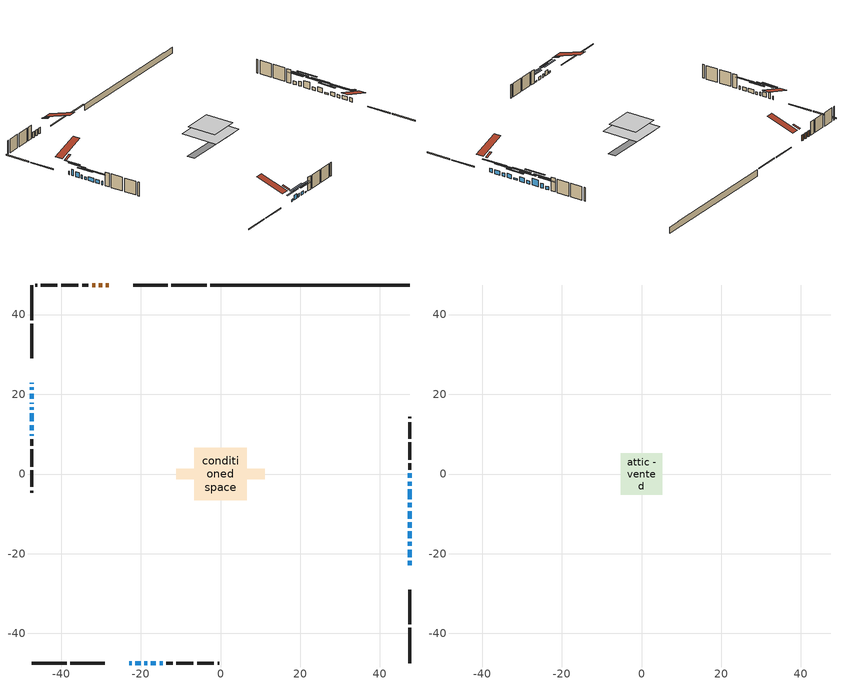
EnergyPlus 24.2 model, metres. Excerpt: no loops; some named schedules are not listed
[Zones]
conditioned space
 floor outside (Floor1 construction): -2,-2 -2,2 2,2 2,-2 z0.61
 floor adiabatic (AdiabaticFloorConstruction): -6.6,-6.6 -6.6,6.6 6.6,6.6 6.6,-6.6 z3.05
 floor foundation (Slab1 construction): -11.13,-1.37 -11.13,1.37 11.13,1.37 11.13,-1.37 z-1.68
 wall outside (RimJoist1 construction): -3.5,47.42 -12.33,47.42 / -47.42,-47.42 -38.58,-47.42 / -47.42,47.42 -47.42,38.58 / 47.42,-47.42 47.42,-38.58 z0.61:0.91
 wall outside (RimJoist2 construction): -13.26,47.42 -21.89,47.42 / -37.65,-47.42 -29.03,-47.42 / -47.42,37.65 -47.42,29.03 / 47.42,-37.65 47.42,-29.03 z0.61:0.91
 wall outside (AdiabaticWallConstruction 1): -27.98,47.42 -28.79,47.42 / -29.72,47.42 -30.53,47.42 / -31.45,47.42 -32.22,47.42 z0.61:2.64
 wall outside (AdiabaticWallConstruction): -47.42,22.94 -47.42,22.7 / -47.42,17.93 -47.42,17.65 / -47.42,10.02 -47.42,9.62 z0.61:1.83; -47.42,21.77 -47.42,21.11 z0.61:2.74; -47.42,20.18 -47.42,18.86 z0.61:2.29; -22.94,-47.42 -22.27,-47.42 z0.61:1.27; -21.35,-47.42 -20.03,-47.42 / 47.42,-11.23 47.42,-9.3 / 47.42,-2.91 47.42,-1.89 z0.61:2.24; 47.42,-22.94 47.42,-21.82 / 47.42,-20.89 47.42,-18.96 / 47.42,-16.09 47.42,-14.41 z0.61:1.98; 47.42,-18.03 47.42,-17.01 / -19.1,-47.42 -18.44,-47.42 / -17.51,-47.42 -16.19,-47.42 / 47.42,-8.38 47.42,-7.25 / 47.42,-0.96 47.42,0.16 z0.61:1.73; -47.42,16.72 -47.42,16.11 z0.61:1.53; -47.42,15.18 -47.42,13.2 / -47.42,12.27 -47.42,10.95 z0.61:1.93; 47.42,-13.48 47.42,-12.16 z0.61:1.12; -15.26,-47.42 -14.55,-47.42 z0.61:0.92; 47.42,-6.33 47.42,-3.84 z0.61:3
 wall outside (Wall1 construction): -33.15,47.42 -34.73,47.42 / -13.62,-47.42 -12.03,-47.42 / -47.42,8.69 -47.42,7.11 / 47.42,1.08 47.42,2.67 z0.61:5.49
 wall outside (Wall2 construction): -35.66,47.42 -39.97,47.42 / -11.11,-47.42 -6.8,-47.42 / -47.42,6.18 -47.42,1.87 / 47.42,3.6 47.42,7.91 z0.61:5.49
 wall outside (Wall3 construction): -40.9,47.42 -45.1,47.42 / -5.87,-47.42 -1.67,-47.42 / -47.42,0.94 -47.42,-3.26 / 47.42,8.83 47.42,13.04 z0.61:5.49
 wall outside (Wall4 construction): -46.03,47.42 -46.49,47.42 / -0.74,-47.42 -0.28,-47.42 / -47.42,-4.19 -47.42,-4.65 / 47.42,13.97 47.42,14.42 z0.61:5.49
 wall foundation (FoundationWall1 construction): -2.57,47.42,-1.68 -2.57,47.42,0.61 42.42,47.42,0.61 42.42,47.42,0.43 47.42,47.42,0.43 47.42,47.42,-1.68
 window (WindowConstruction 18): -47.42,22.94 -47.42,22.7 z0.61:1.83
 window (WindowConstruction 5): -47.42,21.77 -47.42,21.11 z0.61:2.74
 window (WindowConstruction 6): -47.42,20.18 -47.42,18.86 z0.61:2.29
 window (WindowConstruction 7): -22.94,-47.42 -22.28,-47.42 z0.61:1.27
 window (WindowConstruction 8): -21.35,-47.42 -20.03,-47.42 z0.61:2.23
 window (WindowConstruction 9): 47.42,-22.94 47.42,-21.82 z0.61:1.98
 window (WindowConstruction 10): 47.42,-20.89 47.42,-18.96 z0.61:1.98
 window (WindowConstruction 11): 47.42,-18.03 47.42,-17.01 z0.61:1.73
 window (WindowConstruction 19): -47.42,17.93 -47.42,17.65 z0.61:1.83
 window (WindowConstruction 12): 47.42,-16.08 47.42,-14.41 z0.61:1.98
 window (WindowConstruction 13): -47.42,16.72 -47.42,16.11 z0.61:1.52
 window (WindowConstruction 14): -47.42,15.18 -47.42,13.2 z0.61:1.93
 window (WindowConstruction 15): -47.42,12.27 -47.42,10.95 z0.61:1.93
 window (WindowConstruction 16): -19.1,-47.42 -18.44,-47.42 z0.61:1.73
 window (WindowConstruction 17): -17.51,-47.42 -16.19,-47.42 z0.61:1.73
 window (WindowConstruction 21): 47.42,-13.48 47.42,-12.16 z0.61:1.12
 window (WindowConstruction 20): -47.42,10.02 -47.42,9.62 z0.61:1.83
 window (WindowConstruction 22): -15.26,-47.42 -14.55,-47.42 z0.61:0.91
 window (WindowConstruction): 47.42,-11.23 47.42,-9.3 z0.61:2.23
 window (WindowConstruction 1): 47.42,-8.37 47.42,-7.26 z0.61:1.73
 window (WindowConstruction 2): 47.42,-6.33 47.42,-3.84 z0.61:3
 window (WindowConstruction 3): 47.42,-2.91 47.42,-1.89 z0.61:2.23
 window (WindowConstruction 4): 47.42,-0.96 47.42,0.16 z0.61:1.73
 door (Door): -27.98,47.42 -28.79,47.42 z0.61:2.64
 door (Door 1): -29.72,47.42 -30.53,47.42 z0.61:2.64
 door (Door 2): -31.46,47.42 -32.22,47.42 z0.61:2.64
 ceiling adiabatic (AdiabaticFloorConstruction): 6.6,-6.6 6.6,6.6 -6.6,6.6 -6.6,-6.6 z3.05
 roof outside (Roof2 construction): -27.05,47.42,5.49 -27.05,44.9,6.32 -26.39,44.9,6.32 -26.39,47.42,5.49; -23.87,-47.42,5.49 -23.87,-44.9,6.32 -24.53,-44.9,6.32 -24.53,-47.42,5.49; -47.42,23.87,5.49 -44.9,23.87,6.32 -44.9,24.53,6.32 -47.42,24.53,5.49; 47.42,-23.87,5.49 44.9,-23.87,6.32 44.9,-24.53,6.32 47.42,-24.53,5.49
attic - vented
 floor to conditioned space (Floor2 construction Reversed): -5.15,-5.15 -5.15,5.15 5.15,5.15 5.15,-5.15 z5.49
 roof outside (Roof1 construction): -25.46,47.42,5.49 -25.46,37.39,8.83 -22.82,37.39,8.83 -22.82,47.42,5.49; -25.46,-47.42,5.49 -25.46,-37.39,8.83 -28.1,-37.39,8.83 -28.1,-47.42,5.49; -47.42,25.46,5.49 -37.39,25.46,8.83 -37.39,28.1,8.83 -47.42,28.1,5.49; 47.42,-25.46,5.49 37.39,-25.46,8.83 37.39,-28.1,8.83 47.42,-28.1,5.49
shading: -47.42,18.47 -47.42,24.41 -47.83,24.41 -47.83,18.47 z5.38; -47.42,16.22 -47.42,22.82 -47.83,22.82 -47.83,16.22 z4.93; -19.64,-47.42 -25.58,-47.42 -25.58,-47.83 -19.64,-47.83 z3.91; -17.39,-47.42 -23.99,-47.42 -23.99,-47.83 -17.39,-47.83 z4.87; 47.42,-19.18 47.42,-25.58 47.83,-25.58 47.83,-19.18 z4.62; 47.42,-16.32 47.42,-23.53 47.83,-23.53 47.83,-16.32 z4.62; 47.42,-14.37 47.42,-20.67 47.83,-20.67 47.83,-14.37 z4.37; 47.42,-11.77 47.42,-18.72 47.83,-18.72 47.83,-11.77 z4.62; -47.42,13.47 -47.42,19.36 -47.83,19.36 -47.83,13.47 z4.16; -47.42,10.56 -47.42,17.82 -47.83,17.82 -47.83,10.56 z4.57; -47.42,8.31 -47.42,14.91 -47.83,14.91 -47.83,8.31 z4.57; -15.8,-47.42 -21.74,-47.42 -21.74,-47.83 -15.8,-47.83 z4.37; -13.55,-47.42 -20.15,-47.42 -20.15,-47.83 -13.55,-47.83 z4.37; 47.42,-9.52 47.42,-16.12 47.83,-16.12 47.83,-9.52 z3.76; -11.91,-47.42 -17.9,-47.42 -17.9,-47.83 -11.91,-47.83 z3.55; 47.42,-6.66 47.42,-13.87 47.83,-13.87 47.83,-6.66 z4.87; 47.42,-4.62 47.42,-11.01 47.83,-11.01 47.83,-4.62 z4.37; 47.42,-1.2 47.42,-8.97 47.83,-8.97 47.83,-1.2 z5.64; 47.42,0.75 47.42,-5.55 47.83,-5.55 47.83,0.75 z4.87; 47.42,2.8 47.42,-3.6 47.83,-3.6 47.83,2.8 z4.37
[Building]
Building 1: Terrain=Suburbs
[Site:Location]
Toronto City Centre_ON: Latitude {deg}=43.63; Longitude {deg}=-79.39; Time Zone {hr}=-5; Elevation {m}=77; Keep Site Location Information=Yes
[Site:GroundTemperature:Shallow]
5.01852, 3.26908, 3.12898, 3.95918, 7.29196, 10.6092, 13.4851, 15.3069, 15.4617, 13.9799, 11.1774, 7.9619
[Site:WaterMainsTemperature]
Calculation Method=Schedule; Temperature Schedule=mains temperature schedule
[Material] Roughness=Rough; Thermal Absorptance=0.9
Name | Thickness {m} | Conductivity {W/m-K} | Density {kg/m3} | Specific Heat {J/kg-K} | Solar Absorptance | Visible Absorptance
asphalt or fiberglass shingles | 0.00635 | 0.162714 | 1121.4 | 1465.45 | 0.4 | 0.4
ceiling loosefill ins | 0.169333 | 0.0480833 | 16.02 | 1046.75 | 0.7 | 0.7
ceiling stud and cavity | 0.1397 | 0.0966348 | 65.682 | 1177.47 | 0.7 | 0.7
concrete 4.0 in. | 0.1016 | 1.803125 | 2242.8 | 837.4 | 0.7 | 0.7
concrete 8.0 in. | 0.2032 | 1.803125 | 2242.8 | 837.4 | 0.7 | 0.7
door material | 0.04445 | 0.053851 | 512.64 | 1214.23 | 0.7 | 0.7
door material 1 | 0.04445 | 0.188738 | 512.64 | 1214.23 | 0.7 | 0.7
exterior vertical ins | 0.0439575 | 0.029427 | 32.04 | 1214.23 | 0.7 | 0.7
floor covering | 0.0127 | 0.0433444 | 54.468 | 1339.84 | 0.6 | 0.6
floor rigid ins; roof rigid ins | 0.103632 | 0.029427 | 32.04 | 1214.23 | 0.7 | 0.7
floor rigid ins 1; wall rigid ins 1 | 0.512978 | 0.029427 | 32.04 | 1214.23 | 0.7 | 0.7
floor stud and cavity | 0.1397 | 0.209778 | 92.3553 | 1139.71 | 0.7 | 0.7
floor stud and cavity 1 | 0.1397 | 1.75129 | 37.0049 | 1207.88 | 0.7 | 0.7
furniture material conditioned space 1 | 0.1524 | 0.115458 | 640.8 | 1214.23 | 0.6 | 0.6
gypsum board | 0.0127 | 0.160291 | 801 | 837.4 | 0.6 | 0.6
gypsum board 1 | 0.0127 | 0.160291 | 801 | 837.4 | 0.7 | 0.7
osb sheathing 0.5 in. | 0.0127 | 0.115458 | 512.64 | 1214.23 | 0.7 | 0.7
osb sheathing 0.75 in. | 0.01905 | 0.115458 | 512.64 | 1214.23 | 0.7 | 0.7
osb sheathing 2.0 in. | 0.0508 | 0.115458 | 512.64 | 1214.23 | 0.7 | 0.7
rim joist rigid ins; wall rigid ins | 0.051816 | 0.029427 | 32.04 | 1214.23 | 0.7 | 0.7
rim joist stud and cavity | 0.0508 | 0.0413573 | 125.044 | 1163.47 | 0.6 | 0.6
rim joist stud and cavity 1 | 0.0508 | 0.0386947 | 125.044 | 1163.47 | 0.6 | 0.6
roof stud and cavity | 0.2032 | 0.214584 | 78.34581 | 1123.46 | 0.7 | 0.7
wall stud and cavity | 0.1397 | 0.106638 | 139.0536 | 1170.24 | 0.7 | 0.7
wall stud and cavity 1 | 0.1397 | 0.159958 | 139.0536 | 1170.24 | 0.7 | 0.7
wall stud and cavity 2 | 0.1397 | 0.162914 | 139.0536 | 1170.24 | 0.7 | 0.7
wall stud and cavity 3 | 0.1397 | 0.390845 | 139.0536 | 1170.24 | 0.7 | 0.7
wall stud and cavity 4 | 0.0889 | 0.380278 | 52.3479 | 1209.89 | 0.7 | 0.7
wall stud and cavity 5 | 0.0889 | 0.391764 | 83.0341 | 1211.67 | 0.7 | 0.7
wood siding | 0.0254 | 0.102417 | 544.68 | 1172.36 | 0.4 | 0.4
wood siding 1; wood siding 2; wood siding 3 | 0.0254 | 0.102417 | 544.68 | 1172.36 | 0.7 | 0.7
[WindowMaterial:SimpleGlazingSystem]
Name | U-Factor {W/m2-K} | Solar Heat Gain Coefficient
WindowMaterial | 2.93609 | 0.65
WindowMaterial 1 | 2.91111 | 0.59
WindowMaterial 10 | 2.93155 | 0.64
WindowMaterial 11 | 2.88499 | 0.6
WindowMaterial 12 | 2.89692 | 0.62
WindowMaterial 13 | 2.87534 | 0.5
WindowMaterial 14 | 2.93098 | 0.64
WindowMaterial 15 | 2.921331 | 0.61
WindowMaterial 16 | 2.90032 | 0.62
WindowMaterial 17 | 2.91622 | 0.6
WindowMaterial 18 | 2.68967 | 0.49
WindowMaterial 19 | 2.68797 | 0.47
WindowMaterial 2 | 3.077476 | 0.63
WindowMaterial 20 | 2.60961 | 0.56
WindowMaterial 21 | 3.13369 | 0.39
WindowMaterial 22 | 3.11495 | 0.31
WindowMaterial 3 | 2.89408 | 0.61
WindowMaterial 4 | 2.89067 | 0.61
WindowMaterial 5 | 2.90373 | 0.57
WindowMaterial 6 | 2.898619 | 0.56
WindowMaterial 7 | 2.864551 | 0.48
WindowMaterial 8 | 2.92644 | 0.63
WindowMaterial 9 | 2.91679 | 0.6
[Construction]
AdiabaticFloorConstruction: floor stud and cavity 1, floor rigid ins 1, osb sheathing 0.75 in., floor covering
AdiabaticWallConstruction: wood siding 2, wall rigid ins 1, wall stud and cavity 4, gypsum board
AdiabaticWallConstruction 1: wood siding 3, wall rigid ins 1, wall stud and cavity 4, gypsum board
Door; Door 2: door material
Door 1: door material 1
Floor1 construction: floor stud and cavity, floor rigid ins, osb sheathing 0.75 in., floor covering
Floor2 construction Reversed: gypsum board, ceiling stud and cavity, ceiling loosefill ins
FoundationWall1 construction: concrete 8.0 in., gypsum board 1
furniture construction conditioned space 1: furniture material conditioned space 1
PartitionWallConstruction: gypsum board, wall stud and cavity 5, gypsum board
RimJoist1 construction: wood siding 1, rim joist rigid ins, osb sheathing 2.0 in., rim joist stud and cavity
RimJoist2 construction: wood siding 1, osb sheathing 2.0 in., rim joist stud and cavity 1
Roof1 construction: asphalt or fiberglass shingles
Roof2 construction: asphalt or fiberglass shingles, roof rigid ins, osb sheathing 0.75 in., roof stud and cavity, gypsum board
Slab1 construction: concrete 4.0 in.
Wall1 construction: wood siding, wall rigid ins, osb sheathing 0.5 in., wall stud and cavity, gypsum board
Wall2 construction: wood siding, wall rigid ins, osb sheathing 0.5 in., wall stud and cavity 1, gypsum board
Wall3 construction: wood siding, wall rigid ins, osb sheathing 0.5 in., wall stud and cavity 2, gypsum board
Wall4 construction: wood siding, wall rigid ins, osb sheathing 0.5 in., wall stud and cavity 3, gypsum board
WindowConstruction: WindowMaterial
WindowConstruction 1: WindowMaterial 1
WindowConstruction 10: WindowMaterial 10
WindowConstruction 11: WindowMaterial 11
WindowConstruction 12: WindowMaterial 12
WindowConstruction 13: WindowMaterial 13
WindowConstruction 14: WindowMaterial 14
WindowConstruction 15: WindowMaterial 15
WindowConstruction 16: WindowMaterial 16
WindowConstruction 17: WindowMaterial 17
WindowConstruction 18: WindowMaterial 18
WindowConstruction 19: WindowMaterial 19
WindowConstruction 2: WindowMaterial 2
WindowConstruction 20: WindowMaterial 20
WindowConstruction 21: WindowMaterial 21
WindowConstruction 22: WindowMaterial 22
WindowConstruction 3: WindowMaterial 3
WindowConstruction 4: WindowMaterial 4
WindowConstruction 5: WindowMaterial 5
WindowConstruction 6: WindowMaterial 6
WindowConstruction 7: WindowMaterial 7
WindowConstruction 8: WindowMaterial 8
WindowConstruction 9: WindowMaterial 9
[Zone] Multiplier=1; Part of Total Floor Area=Yes
Name | Volume {m3}
attic - vented | 57.4453
conditioned space | 623.5
[Space]
Name | Zone | Volume {m3}
attic - vented 1 | attic - vented | 57.4453
conditioned space 1 | conditioned space | 623.5
[ZoneInfiltration:EffectiveLeakageArea]
infil attic - vented 1: Zone or Space=attic - vented 1; Schedule=Always On Discrete; Effective Air Leakage Area {cm2}=4459.37; Stack Coefficient=0.000232344; Wind Coefficient=1.02988e-05
[ZoneMixing]
whole house fan mix: Zone or Space=attic - vented; Schedule=Always On Continuous; Design Flow Rate Calculation Method=Flow/Zone; Design Flow Rate {m3/s}=0; Source Zone or Space=conditioned space
[SurfaceProperty:ExposedFoundationPerimeter]
Slab1: Exposed Perimeter Calculation Method=TotalExposedPerimeter; Total Exposed Perimeter {m}=49.987
[InternalMass] Zone or ZoneList=conditioned space; Space or SpaceList=conditioned space 1
Name | Construction | Surface Area {m2}
furniture mass conditioned space 1 | furniture construction conditioned space 1 | 100.404
partition wall mass | PartitionWallConstruction | 251.01
[Lights]
interior lighting: Zone or ZoneList or Space or SpaceList=conditioned space 1; Schedule=interior lighting schedule; Design Level Calculation Method=LightingLevel; Lighting Level {W}=343.2; Return Air Fraction=0; Fraction Radiant=0.6; Fraction Visible=0.2; Fraction Replaceable=1
[People]
occupants: Zone or ZoneList or Space or SpaceList=conditioned space 1; Number of People Schedule=occupants schedule; Number of People Calculation Method=People; Number of People=3; Fraction Radiant=0.314171; Sensible Heat Fraction=0.56303; Activity Level Schedule=occupants activity schedule; Carbon Dioxide Generation Rate {m3/s-W}=0; Enable ASHRAE 55 Comfort Warnings=No; Mean Radiant Temperature Calculation Type=EnclosureAveraged
[ElectricEquipment] Zone or ZoneList or Space or SpaceList=conditioned space 1; Design Level Calculation Method=EquipmentLevel
Name | Schedule | Design Level {W} | Fraction Latent | Fraction Radiant | Fraction Lost
clothes dryer | clothes dryer schedule | 140.772 | 0.015 | 0.081 | 0.85
clothes washer | clothes washer schedule | 32.1985 | 0.03 | 0.162 | 0.7
cooking range | cooking range schedule | 215.147 | 0.08 | 0.432 | 0.2
dishwasher | dishwasher schedule | 66.8632 | 0.3 | 0.18 | 0.4
fridge | fridge schedule | 72.9452 | 0 | 0.6 | 0
mech vent bath fan 0 | mech vent bath fan 0 schedule | 50.2 | 0 | 0 | 1
mech vent bath fan 1 | mech vent bath fan 1 schedule | 50.2 | 0 | 0 | 1
mech vent house fan | mech vent house fan schedule | 0 | 0 | 0 | 1
mech vent house fan cfis | mech vent house fan cfis schedule | 0 | 0 | 0 | 0
mech vent range fan 0 | mech vent range fan 0 schedule | 57 | 0 | 0 | 1
misc plug loads | misc plug loads schedule | 494.7 | 0.045 | 0.513 | 0.1
whole house fan | Always On Discrete | 0 | 0 | 0 | 1
[OtherEquipment] Zone or ZoneList or Space or SpaceList=conditioned space 1; Design Level Calculation Method=EquipmentLevel
Name | Fuel Type | Schedule | Design Level {W} | Fraction Latent | Fraction Radiant | Fraction Lost
clothes dryer 1 | Electricity | clothes dryer schedule | 0 | 0.015 | 0.081 | 0.85
cooking range 1 | Electricity | cooking range schedule | 0 | 0.08 | 0.432 | 0.2
general water use latent | None | general water use schedule | 62.594 | 1 | 0 | 0
general water use sensible | None | general water use schedule | -61.6891 | 0 | 0.6 | 0
mech vent house fan latent load | None | Always On Discrete | 0 | 1 | 0 | 0
mech vent house fan sensible load | None | Always On Discrete | 0 | 0 | 0 | 0
water heater energy adjustment1 | NaturalGas | Always On Discrete | 0.01 | 0 | 0 | 1
[ZoneInfiltration:DesignFlowRate] Zone or ZoneList or Space or SpaceList=conditioned space 1; Schedule=Always On Discrete; Design Flow Rate Calculation Method=Flow/Zone; Design Flow Rate {m3/s}=0
infil flow; natural vent flow; whole house fan flow
[Foundation:Kiva]
Foundation Kiva 1: Initial Indoor Air Temperature {C}=18; Wall Height Above Grade {m}=0.609996; Wall Depth Below Slab {m}=0.2032; Custom Block Material Name 1=exterior vertical ins; Custom Block Depth 1 {m}=2.28999; Custom Block X Position 1 {m}=0.2159; Custom Block Z Position 1 {m}=0
[Foundation:Kiva:Settings]
Soil Conductivity {W/m-K}=0.849921; Soil Density {kg/m3}=1842.3; Soil Specific Heat {J/kg-K}=418.7; Ground Solar Absorptivity=0.9; Ground Thermal Absorptivity=0.9; Ground Surface Roughness {m}=0.03; Far-Field Width {m}=40; Deep-Ground Boundary Condition=ZeroFlux; Deep-Ground Depth {m}=40; Minimum Cell Dimension {m}=0.2; Maximum Cell Growth Coefficient=3; Simulation Timestep=Timestep
[Exterior:Lights]
exterior lighting: Schedule=exterior lighting schedule; Design Level {W}=75.6
[Schedule:Constant]
Name | Hourly Value
Always On Continuous; mech vent house fan schedule; mech vent house fan cfis schedule; Always On Discrete | 1
occupants activity schedule | 117.228
fridge schedule | 0
[Schedule:Week:Daily]
interior lighting schedule Week Rule - Jan1-Jan27: interior lighting schedule day, interior lighting schedule day, interior lighting schedule day, interior lighting schedule day, interior lighting schedule day, interior lighting schedule day, interior lighting schedule day, interior lighting schedule default day, interior lighting schedule default day, interior lighting schedule default day, interior lighting schedule default day, interior lighting schedule default day
interior lighting schedule Week Rule - Jan28-Feb3: interior lighting schedule day, interior lighting schedule day, interior lighting schedule day, interior lighting schedule day, interior lighting schedule day 1, interior lighting schedule day 1, interior lighting schedule day 1, interior lighting schedule default day, interior lighting schedule default day, interior lighting schedule default day, interior lighting schedule default day, interior lighting schedule default day
interior lighting schedule Week Rule - Feb4-Feb24: interior lighting schedule day 1, interior lighting schedule day 1, interior lighting schedule day 1, interior lighting schedule day 1, interior lighting schedule day 1, interior lighting schedule day 1, interior lighting schedule day 1, interior lighting schedule default day, interior lighting schedule default day, interior lighting schedule default day, interior lighting schedule default day, interior lighting schedule default day
interior lighting schedule Week Rule - Feb25-Mar3: interior lighting schedule day 1, interior lighting schedule day 1, interior lighting schedule day 1, interior lighting schedule day 1, interior lighting schedule day 2, interior lighting schedule day 2, interior lighting schedule day 2, interior lighting schedule default day, interior lighting schedule default day, interior lighting schedule default day, interior lighting schedule default day, interior lighting schedule default day
interior lighting schedule Week Rule - Mar4-Mar31: interior lighting schedule day 2, interior lighting schedule day 2, interior lighting schedule day 2, interior lighting schedule day 2, interior lighting schedule day 2, interior lighting schedule day 2, interior lighting schedule day 2, interior lighting schedule default day, interior lighting schedule default day, interior lighting schedule default day, interior lighting schedule default day, interior lighting schedule default day
interior lighting schedule Week Rule - Apr1-Apr28: interior lighting schedule day 3, interior lighting schedule day 3, interior lighting schedule day 3, interior lighting schedule day 3, interior lighting schedule day 3, interior lighting schedule day 3, interior lighting schedule day 3, interior lighting schedule default day, interior lighting schedule default day, interior lighting schedule default day, interior lighting schedule default day, interior lighting schedule default day
interior lighting schedule Week Rule - Apr29-May5: interior lighting schedule day 3, interior lighting schedule day 3, interior lighting schedule day 4, interior lighting schedule day 4, interior lighting schedule day 4, interior lighting schedule day 4, interior lighting schedule day 4, interior lighting schedule default day, interior lighting schedule default day, interior lighting schedule default day, interior lighting schedule default day, interior lighting schedule default day
interior lighting schedule Week Rule - May6-May26: interior lighting schedule day 4, interior lighting schedule day 4, interior lighting schedule day 4, interior lighting schedule day 4, interior lighting schedule day 4, interior lighting schedule day 4, interior lighting schedule day 4, interior lighting schedule default day, interior lighting schedule default day, interior lighting schedule default day, interior lighting schedule default day, interior lighting schedule default day
interior lighting schedule Week Rule - May27-Jun2: interior lighting schedule day 4, interior lighting schedule day 4, interior lighting schedule day 4, interior lighting schedule day 4, interior lighting schedule day 4, interior lighting schedule day 5, interior lighting schedule day 5, interior lighting schedule default day, interior lighting schedule default day, interior lighting schedule default day, interior lighting schedule default day, interior lighting schedule default day
interior lighting schedule Week Rule - Jun3-Jun30: interior lighting schedule day 5, interior lighting schedule day 5, interior lighting schedule day 5, interior lighting schedule day 5, interior lighting schedule day 5, interior lighting schedule day 5, interior lighting schedule day 5, interior lighting schedule default day, interior lighting schedule default day, interior lighting schedule default day, interior lighting schedule default day, interior lighting schedule default day
interior lighting schedule Week Rule - Jul1-Jul28: interior lighting schedule day 6, interior lighting schedule day 6, interior lighting schedule day 6, interior lighting schedule day 6, interior lighting schedule day 6, interior lighting schedule day 6, interior lighting schedule day 6, interior lighting schedule default day, interior lighting schedule default day, interior lighting schedule default day, interior lighting schedule default day, interior lighting schedule default day
interior lighting schedule Week Rule - Jul29-Aug4: interior lighting schedule day 6, interior lighting schedule day 6, interior lighting schedule day 6, interior lighting schedule day 7, interior lighting schedule day 7, interior lighting schedule day 7, interior lighting schedule day 7, interior lighting schedule default day, interior lighting schedule default day, interior lighting schedule default day, interior lighting schedule default day, interior lighting schedule default day
interior lighting schedule Week Rule - Aug5-Aug25: interior lighting schedule day 7, interior lighting schedule day 7, interior lighting schedule day 7, interior lighting schedule day 7, interior lighting schedule day 7, interior lighting schedule day 7, interior lighting schedule day 7, interior lighting schedule default day, interior lighting schedule default day, interior lighting schedule default day, interior lighting schedule default day, interior lighting schedule default day
interior lighting schedule Week Rule - Aug26-Sep1: interior lighting schedule day 7, interior lighting schedule day 7, interior lighting schedule day 7, interior lighting schedule day 7, interior lighting schedule day 7, interior lighting schedule day 7, interior lighting schedule day 8, interior lighting schedule default day, interior lighting schedule default day, interior lighting schedule default day, interior lighting schedule default day, interior lighting schedule default day
interior lighting schedule Week Rule - Sep2-Sep29: interior lighting schedule day 8, interior lighting schedule day 8, interior lighting schedule day 8, interior lighting schedule day 8, interior lighting schedule day 8, interior lighting schedule day 8, interior lighting schedule day 8, interior lighting schedule default day, interior lighting schedule default day, interior lighting schedule default day, interior lighting schedule default day, interior lighting schedule default day
interior lighting schedule Week Rule - Sep30-Oct6: interior lighting schedule day 8, interior lighting schedule day 9, interior lighting schedule day 9, interior lighting schedule day 9, interior lighting schedule day 9, interior lighting schedule day 9, interior lighting schedule day 9, interior lighting schedule default day, interior lighting schedule default day, interior lighting schedule default day, interior lighting schedule default day, interior lighting schedule default day
interior lighting schedule Week Rule - Oct7-Oct27: interior lighting schedule day 9, interior lighting schedule day 9, interior lighting schedule day 9, interior lighting schedule day 9, interior lighting schedule day 9, interior lighting schedule day 9, interior lighting schedule day 9, interior lighting schedule default day, interior lighting schedule default day, interior lighting schedule default day, interior lighting schedule default day, interior lighting schedule default day
interior lighting schedule Week Rule - Oct28-Nov3: interior lighting schedule day 9, interior lighting schedule day 9, interior lighting schedule day 9, interior lighting schedule day 9, interior lighting schedule day 10, interior lighting schedule day 10, interior lighting schedule day 10, interior lighting schedule default day, interior lighting schedule default day, interior lighting schedule default day, interior lighting schedule default day, interior lighting schedule default day
interior lighting schedule Week Rule - Nov4-Nov24: interior lighting schedule day 10, interior lighting schedule day 10, interior lighting schedule day 10, interior lighting schedule day 10, interior lighting schedule day 10, interior lighting schedule day 10, interior lighting schedule day 10, interior lighting schedule default day, interior lighting schedule default day, interior lighting schedule default day, interior lighting schedule default day, interior lighting schedule default day
interior lighting schedule Week Rule - Nov25-Dec1: interior lighting schedule day 10, interior lighting schedule day 10, interior lighting schedule day 10, interior lighting schedule day 10, interior lighting schedule day 10, interior lighting schedule day 10, interior lighting schedule day 11, interior lighting schedule default day, interior lighting schedule default day, interior lighting schedule default day, interior lighting schedule default day, interior lighting schedule default day
interior lighting schedule Week Rule - Dec2-Dec31: interior lighting schedule day 11, interior lighting schedule day 11, interior lighting schedule day 11, interior lighting schedule day 11, interior lighting schedule day 11, interior lighting schedule day 11, interior lighting schedule day 11, interior lighting schedule default day, interior lighting schedule default day, interior lighting schedule default day, interior lighting schedule default day, interior lighting schedule default day
occupants schedule Week Rule - Jan1-Dec31: occupants schedule day, occupants schedule day, occupants schedule day, occupants schedule day, occupants schedule day, occupants schedule day, occupants schedule day, occupants schedule default day, occupants schedule default day, occupants schedule default day, occupants schedule default day, occupants schedule default day
clothes dryer schedule Week Rule - Jan1-Dec31: clothes dryer schedule day, clothes dryer schedule day, clothes dryer schedule day, clothes dryer schedule day, clothes dryer schedule day, clothes dryer schedule day, clothes dryer schedule day, clothes dryer schedule default day, clothes dryer schedule default day, clothes dryer schedule default day, clothes dryer schedule default day, clothes dryer schedule default day
clothes washer schedule Week Rule - Jan1-Dec31: clothes washer schedule day, clothes washer schedule day, clothes washer schedule day, clothes washer schedule day, clothes washer schedule day, clothes washer schedule day, clothes washer schedule day, clothes washer schedule default day, clothes washer schedule default day, clothes washer schedule default day, clothes washer schedule default day, clothes washer schedule default day
cooking range schedule Week Rule - Jan1-Dec31: cooking range schedule day, cooking range schedule day, cooking range schedule day, cooking range schedule day, cooking range schedule day, cooking range schedule day, cooking range schedule day, cooking range schedule default day, cooking range schedule default day, cooking range schedule default day, cooking range schedule default day, cooking range schedule default day
dishwasher schedule Week Rule - Jan1-Dec31: dishwasher schedule day, dishwasher schedule day, dishwasher schedule day, dishwasher schedule day, dishwasher schedule day, dishwasher schedule day, dishwasher schedule day, dishwasher schedule default day, dishwasher schedule default day, dishwasher schedule default day, dishwasher schedule default day, dishwasher schedule default day
mech vent bath fan 0 schedule Week Rule - Jan1-Dec31: mech vent bath fan 0 schedule day, mech vent bath fan 0 schedule day, mech vent bath fan 0 schedule day, mech vent bath fan 0 schedule day, mech vent bath fan 0 schedule day, mech vent bath fan 0 schedule day, mech vent bath fan 0 schedule day, mech vent bath fan 0 schedule default day, mech vent bath fan 0 schedule default day, mech vent bath fan 0 schedule default day, mech vent bath fan 0 schedule default day, mech vent bath fan 0 schedule default day
mech vent bath fan 1 schedule Week Rule - Jan1-Dec31: mech vent bath fan 1 schedule day, mech vent bath fan 1 schedule day, mech vent bath fan 1 schedule day, mech vent bath fan 1 schedule day, mech vent bath fan 1 schedule day, mech vent bath fan 1 schedule day, mech vent bath fan 1 schedule day, mech vent bath fan 1 schedule default day, mech vent bath fan 1 schedule default day, mech vent bath fan 1 schedule default day, mech vent bath fan 1 schedule default day, mech vent bath fan 1 schedule default day
mech vent range fan 0 schedule Week Rule - Jan1-Dec31: mech vent range fan 0 schedule day, mech vent range fan 0 schedule day, mech vent range fan 0 schedule day, mech vent range fan 0 schedule day, mech vent range fan 0 schedule day, mech vent range fan 0 schedule day, mech vent range fan 0 schedule day, mech vent range fan 0 schedule default day, mech vent range fan 0 schedule default day, mech vent range fan 0 schedule default day, mech vent range fan 0 schedule default day, mech vent range fan 0 schedule default day
misc plug loads schedule Week Rule - Jan1-Dec31: misc plug loads schedule day, misc plug loads schedule day, misc plug loads schedule day, misc plug loads schedule day, misc plug loads schedule day, misc plug loads schedule day, misc plug loads schedule day, misc plug loads schedule default day, misc plug loads schedule default day, misc plug loads schedule default day, misc plug loads schedule default day, misc plug loads schedule default day
general water use schedule Week Rule - Jan1-Dec31: general water use schedule day, general water use schedule day, general water use schedule day, general water use schedule day, general water use schedule day, general water use schedule day, general water use schedule day, general water use schedule default day, general water use schedule default day, general water use schedule default day, general water use schedule default day, general water use schedule default day
exterior lighting schedule Week Rule - Jan1-Jan27: exterior lighting schedule day, exterior lighting schedule day, exterior lighting schedule day, exterior lighting schedule day, exterior lighting schedule day, exterior lighting schedule day, exterior lighting schedule day, exterior lighting schedule default day, exterior lighting schedule default day, exterior lighting schedule default day, exterior lighting schedule default day, exterior lighting schedule default day
[Schedule:Year]
interior lighting schedule: interior lighting schedule Week Rule - Jan1-Jan27, 1, 1, 1, 27, interior lighting schedule Week Rule - Jan28-Feb3, 1, 28, 2, 3, interior lighting schedule Week Rule - Feb4-Feb24, 2, 4, 2, 24, interior lighting schedule Week Rule - Feb25-Mar3, 2, 25, 3, 3, interior lighting schedule Week Rule - Mar4-Mar31, 3, 4, 3, 31, interior lighting schedule Week Rule - Apr1-Apr28, 4, 1, 4, 28, interior lighting schedule Week Rule - Apr29-May5, 4, 29, 5, 5, interior lighting schedule Week Rule - May6-May26, 5, 6, 5, 26, interior lighting schedule Week Rule - May27-Jun2, 5, 27, 6, 2, interior lighting schedule Week Rule - Jun3-Jun30, 6, 3, 6, 30, interior lighting schedule Week Rule - Jul1-Jul28, 7, 1, 7, 28, interior lighting schedule Week Rule - Jul29-Aug4, 7, 29, 8, 4, interior lighting schedule Week Rule - Aug5-Aug25, 8, 5, 8, 25, interior lighting schedule Week Rule - Aug26-Sep1, 8, 26, 9, 1, interior lighting schedule Week Rule - Sep2-Sep29, 9, 2, 9, 29, interior lighting schedule Week Rule - Sep30-Oct6, 9, 30, 10, 6, interior lighting schedule Week Rule - Oct7-Oct27, 10, 7, 10, 27, interior lighting schedule Week Rule - Oct28-Nov3, 10, 28, 11, 3, interior lighting schedule Week Rule - Nov4-Nov24, 11, 4, 11, 24, interior lighting schedule Week Rule - Nov25-Dec1, 11, 25, 12, 1, interior lighting schedule Week Rule - Dec2-Dec31, 12, 2, 12, 31
occupants schedule: occupants schedule Week Rule - Jan1-Dec31, 1, 1, 12, 31
clothes dryer schedule: clothes dryer schedule Week Rule - Jan1-Dec31, 1, 1, 12, 31
clothes washer schedule: clothes washer schedule Week Rule - Jan1-Dec31, 1, 1, 12, 31
cooking range schedule: cooking range schedule Week Rule - Jan1-Dec31, 1, 1, 12, 31
dishwasher schedule: dishwasher schedule Week Rule - Jan1-Dec31, 1, 1, 12, 31
mech vent bath fan 0 schedule: mech vent bath fan 0 schedule Week Rule - Jan1-Dec31, 1, 1, 12, 31
mech vent bath fan 1 schedule: mech vent bath fan 1 schedule Week Rule - Jan1-Dec31, 1, 1, 12, 31
mech vent range fan 0 schedule: mech vent range fan 0 schedule Week Rule - Jan1-Dec31, 1, 1, 12, 31
misc plug loads schedule: misc plug loads schedule Week Rule - Jan1-Dec31, 1, 1, 12, 31
general water use schedule: general water use schedule Week Rule - Jan1-Dec31, 1, 1, 12, 31
exterior lighting schedule: exterior lighting schedule Week Rule - Jan1-Jan27, 1, 1, 1, 27, exterior lighting schedule Week Rule - Jan28-Feb3, 1, 28, 2, 3, exterior lighting schedule Week Rule - Feb4-Feb24, 2, 4, 2, 24, exterior lighting schedule Week Rule - Feb25-Mar3, 2, 25, 3, 3, exterior lighting schedule Week Rule - Mar4-Mar31, 3, 4, 3, 31, exterior lighting schedule Week Rule - Apr1-Apr28, 4, 1, 4, 28, exterior lighting schedule Week Rule - Apr29-May5, 4, 29, 5, 5, exterior lighting schedule Week Rule - May6-May26, 5, 6, 5, 26, exterior lighting schedule Week Rule - May27-Jun2, 5, 27, 6, 2, exterior lighting schedule Week Rule - Jun3-Jun30, 6, 3, 6, 30, exterior lighting schedule Week Rule - Jul1-Jul28, 7, 1, 7, 28, exterior lighting schedule Week Rule - Jul29-Aug4, 7, 29, 8, 4, exterior lighting schedule Week Rule - Aug5-Aug25, 8, 5, 8, 25, exterior lighting schedule Week Rule - Aug26-Sep1, 8, 26, 9, 1, exterior lighting schedule Week Rule - Sep2-Sep29, 9, 2, 9, 29, exterior lighting schedule Week Rule - Sep30-Oct6, 9, 30, 10, 6, exterior lighting schedule Week Rule - Oct7-Oct27, 10, 7, 10, 27, exterior lighting schedule Week Rule - Oct28-Nov3, 10, 28, 11, 3, exterior lighting schedule Week Rule - Nov4-Nov24, 11, 4, 11, 24, exterior lighting schedule Week Rule - Nov25-Dec1, 11, 25, 12, 1, exterior lighting schedule Week Rule - Dec2-Dec31, 12, 2, 12, 31
[Schedule:Compact]
mains temperature schedule: Through: 01/01, For: AllDays, Until: 24:00, 8.80333, Through: 01/02, For: AllDays, Until: 24:00, 8.74333, Through: 01/03, For: AllDays, Until: 24:00, 8.68389, Through: 01/04, For: AllDays, Until: 24:00, 8.62611, Through: 01/05, For: AllDays, Until: 24:00, 8.56944, Through: 01/06, For: AllDays, Until: 24:00, 8.51389, Through: 01/07, For: AllDays, Until: 24:00, 8.45944, Through: 01/08, For: AllDays, Until: 24:00, 8.40611, Through: 01/09, For: AllDays, Until: 24:00, 8.35389, Through: 01/10, For: AllDays, Until: 24:00, 8.30278, Through: 01/11, For: AllDays, Until: 24:00, 8.25333, Through: 01/12, For: AllDays, Until: 24:00, 8.205, Through: 01/13, For: AllDays, Until: 24:00, 8.15778, Through: 01/14, For: AllDays, Until: 24:00, 8.11222, Through: 01/15, For: AllDays, Until: 24:00, 8.06778, Through: 01/16, For: AllDays, Until: 24:00, 8.02444, Through: 01/17, For: AllDays, Until: 24:00, 7.98222, Through: 01/18, For: AllDays, Until: 24:00, 7.94167, Through: 01/19, For: AllDays, Until: 24:00, 7.90222, Through: 01/20, For: AllDays, Until: 24:00, 7.86444, Through: 01/21, For: AllDays, Until: 24:00, 7.82778, Through: 01/22, For: AllDays, Until: 24:00, 7.79278, Through: 01/23, For: AllDays, Until: 24:00, 7.75889, Through: 01/24, For: AllDays, Until: 24:00, 7.72667, Through: 01/25, For: AllDays, Until: 24:00, 7.69556, Through: 01/26, For: AllDays, Until: 24:00, 7.66611, Through: 01/27, For: AllDays, Until: 24:00, 7.63778, Through: 01/28, For: AllDays, Until: 24:00, 7.61111, Through: 01/29, For: AllDays, Until: 24:00, 7.58556, Through: 01/30, For: AllDays, Until: 24:00, 7.56167, Through: 01/31, For: AllDays, Until: 24:00, 7.53944, Through: 02/01, For: AllDays, Until: 24:00, 7.51833, Through: 02/02, For: AllDays, Until: 24:00, 7.49889, Through: 02/03, For: AllDays, Until: 24:00, 7.48111, Through: 02/04, For: AllDays, Until: 24:00, 7.46444, Through: 02/05, For: AllDays, Until: 24:00, 7.44944, Through: 02/06, For: AllDays, Until: 24:00, 7.43556, Through: 02/07, For: AllDays, Until: 24:00, 7.42333, Through: 02/08, For: AllDays, Until: 24:00, 7.41278, Through: 02/09, For: AllDays, Until: 24:00, 7.40389, Through: 02/10, For: AllDays, Until: 24:00, 7.39611, Through: 02/11, For: AllDays, Until: 24:00, 7.39, Through: 02/12, For: AllDays, Until: 24:00, 7.38556, Through: 02/13, For: AllDays, Until: 24:00, 7.38222, Through: 02/14, For: AllDays, Until: 24:00, 7.38056, Through: 02/15, For: AllDays, Until: 24:00, 7.38056, Through: 02/16, For: AllDays, Until: 24:00, 7.38222, Through: 02/17, For: AllDays, Until: 24:00, 7.385, Through: 02/18, For: AllDays, Until: 24:00, 7.38944, Through: 02/19, For: AllDays, Until: 24:00, 7.395, Through: 02/20, For: AllDays, Until: 24:00, 7.40278, Through: 02/21, For: AllDays, Until: 24:00, 7.41167, Through: 02/22, For: AllDays, Until: 24:00, 7.42222, Through: 02/23, For: AllDays, Until: 24:00, 7.43389, Through: 02/24, For: AllDays, Until: 24:00, 7.44722, Through: 02/25, For: AllDays, Until: 24:00, 7.46222, Through: 02/26, For: AllDays, Until: 24:00, 7.47833, Through: 02/27, For: AllDays, Until: 24:00, 7.49611, Through: 02/28, For: AllDays, Until: 24:00, 7.51556, Through: 03/01, For: AllDays, Until: 24:00, 7.53667, Through: 03/02, For: AllDays, Until: 24:00, 7.55889, Through: 03/03, For: AllDays, Until: 24:00, 7.58222, Through: 03/04, For: AllDays, Until: 24:00, 7.60722, Through: 03/05, For: AllDays, Until: 24:00, 7.63389, Through: 03/06, For: AllDays, Until: 24:00, 7.66222, Through: 03/07, For: AllDays, Until: 24:00, 7.69111, Through: 03/08, For: AllDays, Until: 24:00, 7.72222, Through: 03/09, For: AllDays, Until: 24:00, 7.75444, Through: 03/10, For: AllDays, Until: 24:00, 7.78778, Through: 03/11, For: AllDays, Until: 24:00, 7.82278, Through: 03/12, For: AllDays, Until: 24:00, 7.85944, Through: 03/13, For: AllDays, Until: 24:00, 7.89722, Through: 03/14, For: AllDays, Until: 24:00, 7.93611, Through: 03/15, For: AllDays, Until: 24:00, 7.97667, Through: 03/16, For: AllDays, Until: 24:00, 8.01833, Through: 03/17, For: AllDays, Until: 24:00, 8.06167, Through: 03/18, For: AllDays, Until: 24:00, 8.10611, Through: 03/19, For: AllDays, Until: 24:00, 8.15167, Through: 03/20, For: AllDays, Until: 24:00, 8.19833, Through: 03/21, For: AllDays, Until: 24:00, 8.24667, Through: 03/22, For: AllDays, Until: 24:00, 8.29611, Through: 03/23, For: AllDays, Until: 24:00, 8.34667, Through: 03/24, For: AllDays, Until: 24:00, 8.39889, Through: 03/25, For: AllDays, Until: 24:00, 8.45167, Through: 03/26, For: AllDays, Until: 24:00, 8.50611, Through: 03/27, For: AllDays, Until: 24:00, 8.56167, Through: 03/28, For: AllDays, Until: 24:00, 8.61833, Through: 03/29, For: AllDays, Until: 24:00, 8.67611, Through: 03/30, For: AllDays, Until: 24:00, 8.735, Through: 03/31, For: AllDays, Until: 24:00, 8.795, Through: 04/01, For: AllDays, Until: 24:00, 8.85611, Through: 04/02, For: AllDays, Until: 24:00, 8.91833, Through: 04/03, For: AllDays, Until: 24:00, 8.98167, Through: 04/04, For: AllDays, Until: 24:00, 9.04556, Through: 04/05, For: AllDays, Until: 24:00, 9.11111, Through: 04/06, For: AllDays, Until: 24:00, 9.17722, Through: 04/07, For: AllDays, Until: 24:00, 9.24444, Through: 04/08, For: AllDays, Until: 24:00, 9.31222, Through: 04/09, For: AllDays, Until: 24:00, 9.38167, Through: 04/10, For: AllDays, Until: 24:00, 9.45167, Through: 04/11, For: AllDays, Until: 24:00, 9.52222, Through: 04/12, For: AllDays, Until: 24:00, 9.59444, Through: 04/13, For: AllDays, Until: 24:00, 9.66667, Through: 04/14, For: AllDays, Until: 24:00, 9.74, Through: 04/15, For: AllDays, Until: 24:00, 9.81444, Through: 04/16, For: AllDays, Until: 24:00, 9.88944, Through: 04/17, For: AllDays, Until: 24:00, 9.96556, Through: 04/18, For: AllDays, Until: 24:00, 10.0417, Through: 04/19, For: AllDays, Until: 24:00, 10.1189, Through: 04/20, For: AllDays, Until: 24:00, 10.1972, Through: 04/21, For: AllDays, Until: 24:00, 10.2756, Through: 04/22, For: AllDays, Until: 24:00, 10.355, Through: 04/23, For: AllDays, Until: 24:00, 10.435, Through: 04/24, For: AllDays, Until: 24:00, 10.515, Through: 04/25, For: AllDays, Until: 24:00, 10.5961, Through: 04/26, For: AllDays, Until: 24:00, 10.6778, Through: 04/27, For: AllDays, Until: 24:00, 10.76, Through: 04/28, For: AllDays, Until: 24:00, 10.8428, Through: 04/29, For: AllDays, Until: 24:00, 10.9261, Through: 04/30, For: AllDays, Until: 24:00, 11.0094, Through: 05/01, For: AllDays, Until: 24:00, 11.0933, Through: 05/02, For: AllDays, Until: 24:00, 11.1778, Through: 05/03, For: AllDays, Until: 24:00, 11.2628, Through: 05/04, For: AllDays, Until: 24:00, 11.3478, Through: 05/05, For: AllDays, Until: 24:00, 11.4333, Through: 05/06, For: AllDays, Until: 24:00, 11.5189, Through: 05/07, For: AllDays, Until: 24:00, 11.605, Through: 05/08, For: AllDays, Until: 24:00, 11.6917, Through: 05/09, For: AllDays, Until: 24:00, 11.7778, Through: 05/10, For: AllDays, Until: 24:00, 11.865, Through: 05/11, For: AllDays, Until: 24:00, 11.9517, Through: 05/12, For: AllDays, Until: 24:00, 12.0389, Through: 05/13, For: AllDays, Until: 24:00, 12.1261, Through: 05/14, For: AllDays, Until: 24:00, 12.2133, Through: 05/15, For: AllDays, Until: 24:00, 12.3006, Through: 05/16, For: AllDays, Until: 24:00, 12.3883, Through: 05/17, For: AllDays, Until: 24:00, 12.4756, Through: 05/18, For: AllDays, Until: 24:00, 12.5628, Through: 05/19, For: AllDays, Until: 24:00, 12.6506, Through: 05/20, For: AllDays, Until: 24:00, 12.7378, Through: 05/21, For: AllDays, Until: 24:00, 12.825, Through: 05/22, For: AllDays, Until: 24:00, 12.9122, Through: 05/23, For: AllDays, Until: 24:00, 12.9994, Through: 05/24, For: AllDays, Until: 24:00, 13.0861, Through: 05/25, For: AllDays, Until: 24:00, 13.1728, Through: 05/26, For: AllDays, Until: 24:00, 13.2594, Through: 05/27, For: AllDays, Until: 24:00, 13.3456, Through: 05/28, For: AllDays, Until: 24:00, 13.4317, Through: 05/29, For: AllDays, Until: 24:00, 13.5172, Through: 05/30, For: AllDays, Until: 24:00, 13.6028, Through: 05/31, For: AllDays, Until: 24:00, 13.6878, Through: 06/01, For: AllDays, Until: 24:00, 13.7722, Through: 06/02, For: AllDays, Until: 24:00, 13.8567, Through: 06/03, For: AllDays, Until: 24:00, 13.9406, Through: 06/04, For: AllDays, Until: 24:00, 14.0239, Through: 06/05, For: AllDays, Until: 24:00, 14.1067, Through: 06/06, For: AllDays, Until: 24:00, 14.1894, Through: 06/07, For: AllDays, Until: 24:00, 14.2711, Through: 06/08, For: AllDays, Until: 24:00, 14.3528, Through: 06/09, For: AllDays, Until: 24:00, 14.4339, Through: 06/10, For: AllDays, Until: 24:00, 14.5139, Through: 06/11, For: AllDays, Until: 24:00, 14.5939, Through: 06/12, For: AllDays, Until: 24:00, 14.6728, Through: 06/13, For: AllDays, Until: 24:00, 14.7511, Through: 06/14, For: AllDays, Until: 24:00, 14.8289, Through: 06/15, For: AllDays, Until: 24:00, 14.9061, Through: 06/16, For: AllDays, Until: 24:00, 14.9822, Through: 06/17, For: AllDays, Until: 24:00, 15.0578, Through: 06/18, For: AllDays, Until: 24:00, 15.1328, Through: 06/19, For: AllDays, Until: 24:00, 15.2067, Through: 06/20, For: AllDays, Until: 24:00, 15.28, Through: 06/21, For: AllDays, Until: 24:00, 15.3522, Through: 06/22, For: AllDays, Until: 24:00, 15.4239, Through: 06/23, For: AllDays, Until: 24:00, 15.4944, Through: 06/24, For: AllDays, Until: 24:00, 15.5639, Through: 06/25, For: AllDays, Until: 24:00, 15.6328, Through: 06/26, For: AllDays, Until: 24:00, 15.7006, Through: 06/27, For: AllDays, Until: 24:00, 15.7678, Through: 06/28, For: AllDays, Until: 24:00, 15.8333, Through: 06/29, For: AllDays, Until: 24:00, 15.8983, Through: 06/30, For: AllDays, Until: 24:00, 15.9622, Through: 07/01, For: AllDays, Until: 24:00, 16.025, Through: 07/02, For: AllDays, Until: 24:00, 16.0872, Through: 07/03, For: AllDays, Until: 24:00, 16.1478, Through: 07/04, For: AllDays, Until: 24:00, 16.2072, Through: 07/05, For: AllDays, Until: 24:00, 16.2661, Through: 07/06, For: AllDays, Until: 24:00, 16.3233, Through: 07/07, For: AllDays, Until: 24:00, 16.3794, Through: 07/08, For: AllDays, Until: 24:00, 16.435, Through: 07/09, For: AllDays, Until: 24:00, 16.4889, Through: 07/10, For: AllDays, Until: 24:00, 16.5417, Through: 07/11, For: AllDays, Until: 24:00, 16.5928, Through: 07/12, For: AllDays, Until: 24:00, 16.6433, Through: 07/13, For: AllDays, Until: 24:00, 16.6922, Through: 07/14, For: AllDays, Until: 24:00, 16.74, Through: 07/15, For: AllDays, Until: 24:00, 16.7867, Through: 07/16, For: AllDays, Until: 24:00, 16.8322, Through: 07/17, For: AllDays, Until: 24:00, 16.8761, Through: 07/18, For: AllDays, Until: 24:00, 16.9189, Through: 07/19, For: AllDays, Until: 24:00, 16.96, Through: 07/20, For: AllDays, Until: 24:00, 17, Through: 07/21, For: AllDays, Until: 24:00, 17.0389, Through: 07/22, For: AllDays, Until: 24:00, 17.0761, Through: 07/23, For: AllDays, Until: 24:00, 17.1122, Through: 07/24, For: AllDays, Until: 24:00, 17.1467, Through: 07/25, For: AllDays, Until: 24:00, 17.18, Through: 07/26, For: AllDays, Until: 24:00, 17.2117, Through: 07/27, For: AllDays, Until: 24:00, 17.2422, Through: 07/28, For: AllDays, Until: 24:00, 17.2711, Through: 07/29, For: AllDays, Until: 24:00, 17.2983, Through: 07/30, For: AllDays, Until: 24:00, 17.3244, Through: 07/31, For: AllDays, Until: 24:00, 17.3494, Through: 08/01, For: AllDays, Until: 24:00, 17.3728, Through: 08/02, For: AllDays, Until: 24:00, 17.3944, Through: 08/03, For: AllDays, Until: 24:00, 17.4144, Through: 08/04, For: AllDays, Until: 24:00, 17.4333, Through: 08/05, For: AllDays, Until: 24:00, 17.4506, Through: 08/06, For: AllDays, Until: 24:00, 17.4667, Through: 08/07, For: AllDays, Until: 24:00, 17.4811, Through: 08/08, For: AllDays, Until: 24:00, 17.4939, Through: 08/09, For: AllDays, Until: 24:00, 17.5056, Through: 08/10, For: AllDays, Until: 24:00, 17.5156, Through: 08/11, For: AllDays, Until: 24:00, 17.5239, Through: 08/12, For: AllDays, Until: 24:00, 17.5311, Through: 08/13, For: AllDays, Until: 24:00, 17.5361, Through: 08/14, For: AllDays, Until: 24:00, 17.54, Through: 08/15, For: AllDays, Until: 24:00, 17.5428, Through: 08/16, For: AllDays, Until: 24:00, 17.5439, Through: 08/17, For: AllDays, Until: 24:00, 17.5433, Through: 08/18, For: AllDays, Until: 24:00, 17.5411, Through: 08/19, For: AllDays, Until: 24:00, 17.5372, Through: 08/20, For: AllDays, Until: 24:00, 17.5322, Through: 08/21, For: AllDays, Until: 24:00, 17.5256, Through: 08/22, For: AllDays, Until: 24:00, 17.5178, Through: 08/23, For: AllDays, Until: 24:00, 17.5083, Through: 08/24, For: AllDays, Until: 24:00, 17.4972, Through: 08/25, For: AllDays, Until: 24:00, 17.4844, Through: 08/26, For: AllDays, Until: 24:00, 17.4706, Through: 08/27, For: AllDays, Until: 24:00, 17.455, Through: 08/28, For: AllDays, Until: 24:00, 17.4378, Through: 08/29, For: AllDays, Until: 24:00, 17.4194, Through: 08/30, For: AllDays, Until: 24:00, 17.3994, Through: 08/31, For: AllDays, Until: 24:00, 17.3778, Through: 09/01, For: AllDays, Until: 24:00, 17.355, Through: 09/02, For: AllDays, Until: 24:00, 17.3311, Through: 09/03, For: AllDays, Until: 24:00, 17.305, Through: 09/04, For: AllDays, Until: 24:00, 17.2778, Through: 09/05, For: AllDays, Until: 24:00, 17.2494, Through: 09/06, For: AllDays, Until: 24:00, 17.2194, Through: 09/07, For: AllDays, Until: 24:00, 17.1878, Through: 09/08, For: AllDays, Until: 24:00, 17.155, Through: 09/09, For: AllDays, Until: 24:00, 17.1206, Through: 09/10, For: AllDays, Until: 24:00, 17.085, Through: 09/11, For: AllDays, Until: 24:00, 17.0483, Through: 09/12, For: AllDays, Until: 24:00, 17.01, Through: 09/13, For: AllDays, Until: 24:00, 16.97, Through: 09/14, For: AllDays, Until: 24:00, 16.9289, Through: 09/15, For: AllDays, Until: 24:00, 16.8867, Through: 09/16, For: AllDays, Until: 24:00, 16.8428, Through: 09/17, For: AllDays, Until: 24:00, 16.7983, Through: 09/18, For: AllDays, Until: 24:00, 16.7517, Through: 09/19, For: AllDays, Until: 24:00, 16.7044, Through: 09/20, For: AllDays, Until: 24:00, 16.6556, Through: 09/21, For: AllDays, Until: 24:00, 16.6056, Through: 09/22, For: AllDays, Until: 24:00, 16.5544, Through: 09/23, For: AllDays, Until: 24:00, 16.5017, Through: 09/24, For: AllDays, Until: 24:00, 16.4483, Through: 09/25, For: AllDays, Until: 24:00, 16.3933, Through: 09/26, For: AllDays, Until: 24:00, 16.3372, Through: 09/27, For: AllDays, Until: 24:00, 16.2806, Through: 09/28, For: AllDays, Until: 24:00, 16.2222, Through: 09/29, For: AllDays, Until: 24:00, 16.1628, Through: 09/30, For: AllDays, Until: 24:00, 16.1022, Through: 10/01, For: AllDays, Until: 24:00, 16.0406, Through: 10/02, For: AllDays, Until: 24:00, 15.9778, Through: 10/03, For: AllDays, Until: 24:00, 15.9144, Through: 10/04, For: AllDays, Until: 24:00, 15.8494, Through: 10/05, For: AllDays, Until: 24:00, 15.7839, Through: 10/06, For: AllDays, Until: 24:00, 15.7172, Through: 10/07, For: AllDays, Until: 24:00, 15.6494, Through: 10/08, For: AllDays, Until: 24:00, 15.5811, Through: 10/09, For: AllDays, Until: 24:00, 15.5117, Through: 10/10, For: AllDays, Until: 24:00, 15.4411, Through: 10/11, For: AllDays, Until: 24:00, 15.37, Through: 10/12, For: AllDays, Until: 24:00, 15.2978, Through: 10/13, For: AllDays, Until: 24:00, 15.225, Through: 10/14, For: AllDays, Until: 24:00, 15.1511, Through: 10/15, For: AllDays, Until: 24:00, 15.0767, Through: 10/16, For: AllDays, Until: 24:00, 15.0011, Through: 10/17, For: AllDays, Until: 24:00, 14.925, Through: 10/18, For: AllDays, Until: 24:00, 14.8483, Through: 10/19, For: AllDays, Until: 24:00, 14.7706, Through: 10/20, For: AllDays, Until: 24:00, 14.6922, Through: 10/21, For: AllDays, Until: 24:00, 14.6133, Through: 10/22, For: AllDays, Until: 24:00, 14.5339, Through: 10/23, For: AllDays, Until: 24:00, 14.4539, Through: 10/24, For: AllDays, Until: 24:00, 14.3728, Through: 10/25, For: AllDays, Until: 24:00, 14.2917, Through: 10/26, For: AllDays, Until: 24:00, 14.21, Through: 10/27, For: AllDays, Until: 24:00, 14.1272, Through: 10/28, For: AllDays, Until: 24:00, 14.0444, Through: 10/29, For: AllDays, Until: 24:00, 13.9611, Through: 10/30, For: AllDays, Until: 24:00, 13.8772, Through: 10/31, For: AllDays, Until: 24:00, 13.7933, Through: 11/01, For: AllDays, Until: 24:00, 13.7089, Through: 11/02, For: AllDays, Until: 24:00, 13.6239, Through: 11/03, For: AllDays, Until: 24:00, 13.5383, Through: 11/04, For: AllDays, Until: 24:00, 13.4528, Through: 11/05, For: AllDays, Until: 24:00, 13.3667, Through: 11/06, For: AllDays, Until: 24:00, 13.2806, Through: 11/07, For: AllDays, Until: 24:00, 13.1944, Through: 11/08, For: AllDays, Until: 24:00, 13.1078, Through: 11/09, For: AllDays, Until: 24:00, 13.0206, Through: 11/10, For: AllDays, Until: 24:00, 12.9339, Through: 11/11, For: AllDays, Until: 24:00, 12.8467, Through: 11/12, For: AllDays, Until: 24:00, 12.7594, Through: 11/13, For: AllDays, Until: 24:00, 12.6722, Through: 11/14, For: AllDays, Until: 24:00, 12.5844, Through: 11/15, For: AllDays, Until: 24:00, 12.4972, Through: 11/16, For: AllDays, Until: 24:00, 12.41, Through: 11/17, For: AllDays, Until: 24:00, 12.3222, Through: 11/18, For: AllDays, Until: 24:00, 12.235, Through: 11/19, For: AllDays, Until: 24:00, 12.1478, Through: 11/20, For: AllDays, Until: 24:00, 12.0606, Through: 11/21, For: AllDays, Until: 24:00, 11.9733, Through: 11/22, For: AllDays, Until: 24:00, 11.8861, Through: 11/23, For: AllDays, Until: 24:00, 11.7994, Through: 11/24, For: AllDays, Until: 24:00, 11.7128, Through: 11/25, For: AllDays, Until: 24:00, 11.6267, Through: 11/26, For: AllDays, Until: 24:00, 11.5406, Through: 11/27, For: AllDays, Until: 24:00, 11.4544, Through: 11/28, For: AllDays, Until: 24:00, 11.3689, Through: 11/29, For: AllDays, Until: 24:00, 11.2839, Through: 11/30, For: AllDays, Until: 24:00, 11.1989, Through: 12/01, For: AllDays, Until: 24:00, 11.1144, Through: 12/02, For: AllDays, Until: 24:00, 11.03, Through: 12/03, For: AllDays, Until: 24:00, 10.9467, Through: 12/04, For: AllDays, Until: 24:00, 10.8633, Through: 12/05, For: AllDays, Until: 24:00, 10.7806, Through: 12/06, For: AllDays, Until: 24:00, 10.6983, Through: 12/07, For: AllDays, Until: 24:00, 10.6167, Through: 12/08, For: AllDays, Until: 24:00, 10.5356, Through: 12/09, For: AllDays, Until: 24:00, 10.4544, Through: 12/10, For: AllDays, Until: 24:00, 10.3744, Through: 12/11, For: AllDays, Until: 24:00, 10.295, Through: 12/12, For: AllDays, Until: 24:00, 10.2167, Through: 12/13, For: AllDays, Until: 24:00, 10.1383, Through: 12/14, For: AllDays, Until: 24:00, 10.0611, Through: 12/15, For: AllDays, Until: 24:00, 9.98444, Through: 12/16, For: AllDays, Until: 24:00, 9.90833, Through: 12/17, For: AllDays, Until: 24:00, 9.83278, Through: 12/18, For: AllDays, Until: 24:00, 9.75833, Through: 12/19, For: AllDays, Until: 24:00, 9.685, Through: 12/20, For: AllDays, Until: 24:00, 9.61222, Through: 12/21, For: AllDays, Until: 24:00, 9.54, Through: 12/22, For: AllDays, Until: 24:00, 9.46889, Through: 12/23, For: AllDays, Until: 24:00, 9.39889, Through: 12/24, For: AllDays, Until: 24:00, 9.32944, Through: 12/25, For: AllDays, Until: 24:00, 9.26111, Through: 12/26, For: AllDays, Until: 24:00, 9.19389, Through: 12/27, For: AllDays, Until: 24:00, 9.12722, Through: 12/28, For: AllDays, Until: 24:00, 9.06167, Through: 12/29, For: AllDays, Until: 24:00, 8.99722, Through: 12/30, For: AllDays, Until: 24:00, 8.93389, Through: 12/31, For: AllDays, Until: 24:00, 8.87111
